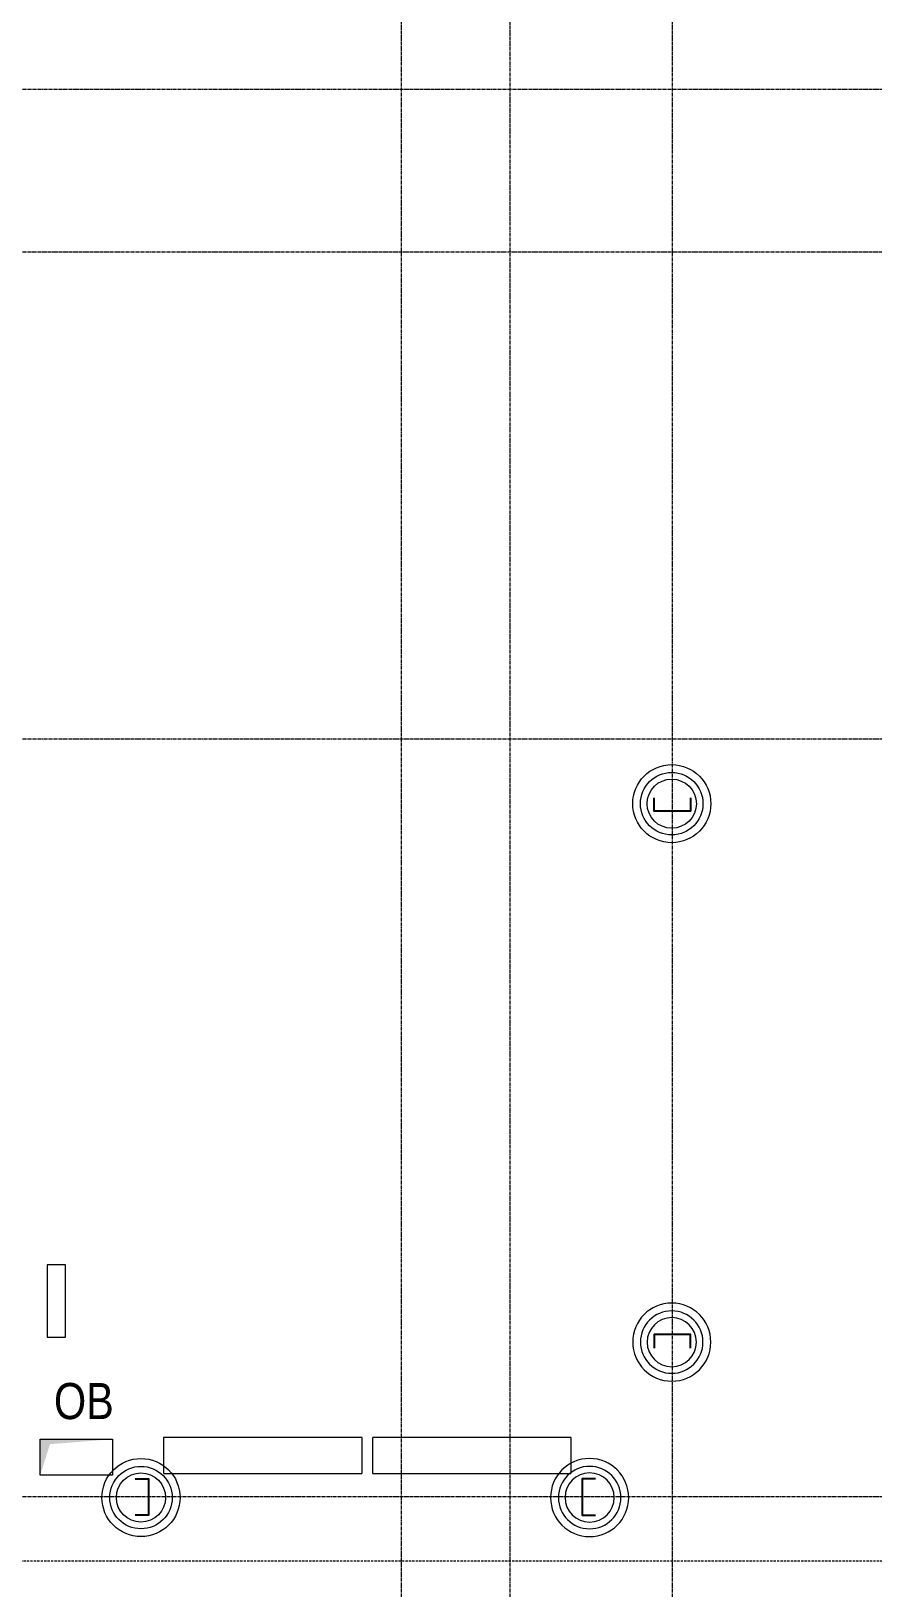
# Model space of a CAD drawing. Header units: millimetres. Extents: x -65509 to 912790, y 446 to 713294.
# Drawn here: x 220647 to 225307, y 294773 to 303400 of the extents above; entities that cross this region are included whole.
import ezdxf

# ---------------------------------------------------------------- set-up
doc = ezdxf.new("R2010")
doc.units = ezdxf.units.MM
for name, pattern in [('CENTER2', [28.575, 19.05, -3.175, 3.175, -3.175]), ('DASHED', [19.05, 12.7, -6.35]), ('HIDDEN2', [4.7625, 3.175, -1.5875])]:
    doc.linetypes.add(name, pattern=pattern)
doc.layers.add('АР_Делит', color=250, linetype='Continuous', lineweight=0, plot=False)
doc.layers.add('АР_Отопительные приборы', color=1, linetype='HIDDEN2', lineweight=0, true_color=0xff0000)
for name, color, linetype, lineweight in [('КМ_Фахверки', 250, 'Continuous', 25), ('ОВ_коллекторы', 250, 'Continuous', 25), ('ОВ_Отопление', 250, 'Continuous', 5), ('РД_Оси_100', 250, 'Continuous', 0)]:
    doc.layers.add(name, color=color, linetype=linetype, lineweight=lineweight)
doc.styles.add('style1', font='ARIALN.TTF')

# ---------------------------------------------------------------- blocks, each defined once
blk = doc.blocks.new('СОШ_2200_АР_ОСИ_М100_28.05.24')
at = {"layer": 'АР_Делит', "color": 5, "linetype": 'DASHED'}
blk.add_lwpolyline([(114955, 135155), (114955, -355), (93595.036, -355), (93595.036, 13855), (94145, 13855), (94145, 68320), (66055, 68320), (66055, 13857.73), (83455, 13857.73), (83455, -355), (45245, -355), (45245, 13145), (44695, 13145), (44695, 26755), (45245, 26755), (45245, 68320), (20455, 68320), (20455, 26755), (27955, 26755), (27955, 13145), (-355, 13145), (-355, 100855)], dxfattribs=at)
at = {"layer": 'РД_Оси_100', "linetype": 'CENTER2'}
for p, q in [((119910, 7800), (94200, 7800)), ((119910, 4200), (94200, 4200)), ((119910, 0), (94200, 0))]:
    blk.add_line(p, q, dxfattribs=at)
for points in [[(105300, -6155), (105300, 139938.679)], [(105900, 139938.679), (105900, -6155)], [(106800, -6155), (106800, 139938.679)], [(94200, 6900), (119910, 6900)]]:
    blk.add_lwpolyline(points, dxfattribs=at)
blk = doc.blocks.new('otv')
at = {"linetype": 'Continuous'}
blk.add_lwpolyline([(0, -1), (0, 0), (1, 0), (1, -1)], close=True, dxfattribs=at)
blk.add_solid([(0, -1), (0, 0), (0.135, -0.137), (1, 0)], dxfattribs=at)
blk = doc.blocks.new('Ф_пеноблок 200')
at = {"layer": 'АР_Делит', "color": 1}
for radius in [216.3, 173, 136.2]:
    blk.add_circle((103.4, -41.9), radius, dxfattribs=at)
at = {"layer": 'КМ_Фахверки'}
blk.add_lwpolyline([(0, -75), (0, 0), (200, 0), (200, -75)], dxfattribs=at)
blk = doc.blocks.new('Bottom_R_1100')
at = {"layer": 'АР_Отопительные приборы'}
blk.add_lwpolyline([(-550, -100), (550, -100), (550, 100), (-550, 100)], close=True, dxfattribs=at)

msp = doc.modelspace()

# ---------------------------------------------------------------- linework, layer by layer
at = {"layer": 'ОВ_коллекторы', "lineweight": 0}
msp.add_lwpolyline([(220836.598, 296562.813), (220736.598, 296562.813), (220736.598, 296162.813), (220836.598, 296162.813)], close=True, dxfattribs=at)

# ---------------------------------------------------------------- block references
at = {"layer": 'АР_Отопительные приборы'}
for p in [(221929.136, 295506.735), (223087.076, 295506.735)]:
    msp.add_blockref('Bottom_R_1100', p, dxfattribs=at)
at = {"layer": 'КМ_Фахверки'}
for p, rotation in [((224297.159, 299076.733), 180), ((221297.159, 295376.733), 270)]:
    msp.add_blockref('Ф_пеноблок 200', p, dxfattribs=dict(at, rotation=rotation))
at = {"layer": 'КМ_Фахверки', "xscale": -1}
msp.add_blockref('Ф_пеноблок 200', (224297.159, 296176.733), dxfattribs=at)
at = {"layer": 'КМ_Фахверки', "xscale": -1, "rotation": 90}
msp.add_blockref('Ф_пеноблок 200', (223697.159, 295376.733), dxfattribs=at)
at = {"layer": 'ОВ_Отопление', "xscale": 400, "yscale": 200}
msp.add_blockref('otv', (220697.159, 295596.733), dxfattribs=at)
at = {"layer": 'РД_Оси_100'}
msp.add_blockref('СОШ_2200_АР_ОСИ_М100_28.05.24', (117397.159, 295276.733), dxfattribs=at)

# ---------------------------------------------------------------- texts
at = {"layer": 'ОВ_Отопление', "insert": (220938.955, 295806.788), "char_height": 200, "width": 590.00022, "attachment_point": 5, "style": 'style1'}
msp.add_mtext('ОВ', dxfattribs=at)

doc.saveas('drawing.dxf')
